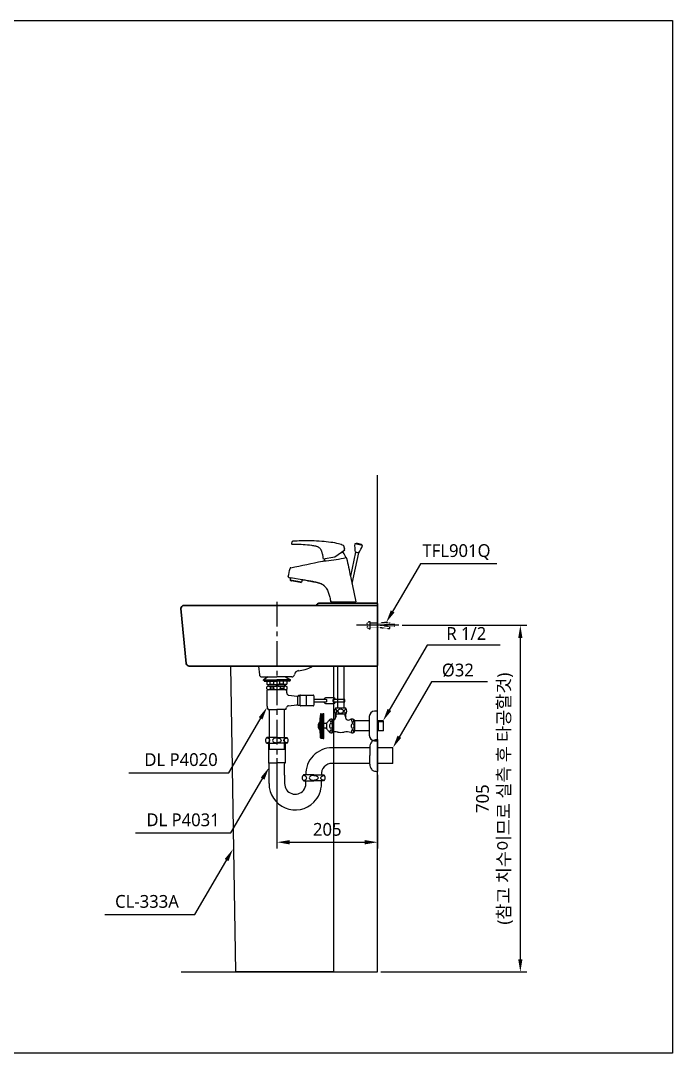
# Model space of a CAD drawing. Extents: x 7097 to 10197, y -1541 to 559.
# Drawn here: x 8871 to 10197, y -1541 to 559 of the extents above; entities that cross this region are included whole.
import ezdxf

# ---------------------------------------------------------------- set-up
doc = ezdxf.new("R2010")
doc.units = 0
doc.header["$LTSCALE"] = 20
doc.header["$MEASUREMENT"] = 0
for name, pattern in [('CENTER', [2, 1.25, -0.25, 0.25, -0.25]), ('CENTER2', [1.125, 0.75, -0.125, 0.125, -0.125]), ('HIDDEN2', [0.1875, 0.125, -0.0625])]:
    doc.linetypes.add(name, pattern=pattern)
doc.layers.get('0').update_dxf_attribs({"linetype": 'CONTINUOUS'})
doc.layers.get('DEFPOINTS').update_dxf_attribs({"linetype": 'CONTINUOUS'})
for name, color, linetype in [('1', 1, 'CONTINUOUS'), ('3', 3, 'CONTINUOUS'), ('4', 4, 'CONTINUOUS'), ('5', 5, 'CONTINUOUS'), ('6', 6, 'CONTINUOUS'), ('7', 7, 'CONTINUOUS'), ('CENTER', 2, 'CENTER')]:
    doc.layers.add(name, color=color, linetype=linetype)
doc.layers.add('c', color=4, linetype='CONTINUOUS', lineweight=30)
doc.layers.add('외형선', color=4, linetype='CONTINUOUS', lineweight=30)
doc.styles.get("Standard").update_dxf_attribs({"font": 'NanumGothic.ttf'})
doc.dimstyles.get("Standard").update_dxf_attribs({"dimtxt": 2.5, "dimasz": 2, "dimexe": 2, "dimexo": 1, "dimgap": 1.5, "dimtad": 1, "dimdec": 0, "dimlfac": 10, "dimrnd": 0.5, "dimzin": 0, "dimdsep": 46, "dimtxsty": 'Standard', "dimcen": 0, "dimclrt": 2, "dimadec": 0, "dimazin": 0, "dimtfac": 1, "dimtdec": 0, "dimtmove": 0, "dimatfit": 3, "dimfxl": 1, "dimtolj": 1, "dimtzin": 0, "dimarcsym": 0})

# ---------------------------------------------------------------- blocks, each defined once
blk = doc.blocks.new('A$C60C84702')
at = {"layer": '4'}
for p, q in [((6.7, 147.4), (2.4, 147.4)), ((6.7, 147.4), (2.4, 147.4)), ((22.9, 147.4), (6.7, 147.4)), ((22.9, 147.4), (6.7, 147.4)), ((22.9, 147.4), (39.2, 147.4)), ((22.9, 147.4), (39.2, 147.4)), ((39.2, 147.4), (43.5, 147.4)), ((39.2, 147.4), (43.5, 147.4)), ((2.8, 135.4), (2.4, 135.4)), ((2.8, 135.4), (22.9, 135.4)), ((6.1, 135.4), (6.1, 95.6)), ((43.1, 135.4), (22.9, 135.4)), ((39.7, 135.4), (39.7, 95.6)), ((43.1, 135.4), (43.5, 135.4)), ((6.1, 95.6), (22.9, 95.6)), ((7.1, 53.4), (7.1, 93.9)), ((39.7, 95.6), (22.9, 95.6)), ((38.8, 70.8), (38.8, 93.9)), ((38.8, 70.8), (38.8, 53.4)), ((81.6, 71.1), (77.3, 71.1)), ((97.9, 71.1), (81.6, 71.1)), ((97.9, 71.1), (97.9, 71.1)), ((98, 71.1), (97.9, 71.1)), ((98, 71.1), (114.3, 71.1)), ((114.3, 71.1), (118.6, 71.1)), ((77.7, 59.1), (97.9, 59.1)), ((81.1, 59.1), (81.1, 58.4)), ((82.1, 53.4), (82.1, 56.8)), ((118.2, 59.1), (98, 59.1)), ((113.8, 53.4), (113.8, 59.1))]:
    blk.add_line(p, q, dxfattribs=at)
for points in [[(8.7, 141.4, 0.155217), (8.1, 143.2, 0.106747), (6.1, 145.1, 0.073043), (3.3, 146.2, 0.028511), (1.6, 146.6, 0.059523)], [(1.6, 136.2, 0.028511), (3.3, 136.5, 0.073043), (6.1, 137.6, 0.106747), (8.1, 139.5, 0.155217), (8.7, 141.4, 0.155217)], [(14.7, 143.1, 0.32729), (14.7, 139.6, 0.106373), (16.7, 137.8, 0.071219), (19.4, 136.8, 0.057537), (22.9, 136.4, 0.057537)], [(22.9, 146.4, 0.057537), (19.4, 146, 0.071219), (16.7, 144.9, 0.106373), (14.7, 143.1, 0.159483)], [(22.9, 146.4, 0.057537), (19.4, 146, 0.071219), (16.7, 144.9, 0.106373), (14.7, 143.1, 0.159483)], [(22.9, 146.4, -0.057537), (26.5, 146, -0.071219), (29.2, 144.9, -0.106373), (31.2, 143.1, -0.159483)], [(22.9, 146.4, -0.057537), (26.5, 146, -0.071219), (29.2, 144.9, -0.106373), (31.2, 143.1, -0.159483)], [(31.2, 143.1, -0.32729), (31.2, 139.6, -0.106373), (29.2, 137.8, -0.071219), (26.5, 136.8, -0.057537), (22.9, 136.4, -0.057537)], [(37.1, 141.4, -0.155217), (37.7, 143.2, -0.106747), (39.8, 145.1, -0.073043), (42.5, 146.2, -0.028511), (44.3, 146.6, -0.059523)], [(44.3, 136.2, -0.028511), (42.5, 136.5, -0.073043), (39.8, 137.6, -0.106747), (37.7, 139.5, -0.155217), (37.1, 141.4, -0.155217)], [(83.7, 65.1, 0.155217), (83.1, 66.9, 0.106747), (81, 68.8, 0.073043), (78.2, 69.9, 0.028511), (76.5, 70.3, 0.059523)], [(76.5, 59.9, 0.028511), (78.2, 60.2, 0.073043), (81, 61.3, 0.106747), (83.1, 63.2, 0.155217), (83.7, 65.1, 0.155217)], [(89.6, 66.8, 0.32729), (89.6, 63.3, 0.106373), (91.6, 61.5, 0.071219), (94.3, 60.5, 0.057537), (97.9, 60.1, 0.057537)], [(97.9, 70.1, 0.05879), (94.3, 69.7, 0.071219), (91.6, 68.6, 0.106373), (89.6, 66.8, 0.159483)], [(97.9, 70.1, -0.05879), (101.6, 69.7, -0.071219), (104.3, 68.6, -0.106373), (106.3, 66.8, -0.159483)], [(106.3, 66.8, -0.32729), (106.3, 63.3, -0.106373), (104.3, 61.5, -0.071219), (101.6, 60.5, -0.057537), (98, 60.1, -0.057537)], [(112.2, 65.1, -0.155217), (112.8, 66.9, -0.106747), (114.9, 68.8, -0.073043), (117.6, 69.9, -0.028511), (119.4, 70.3, -0.059523)], [(119.4, 59.9, -0.028511), (117.6, 60.2, -0.073043), (114.9, 61.3, -0.106747), (112.8, 63.2, -0.155217), (112.2, 65.1, -0.155217)]]:
    blk.add_lwpolyline(points, format="xyb", dxfattribs=at)
for centre, radius, start, end in [((7.7, 141.4), 8, 131.4096, 228.5904), ((38.2, 141.4), 8, 311.4096, 48.5904), ((135.2, 72.9), 53.4, 90, 181.9326), ((7.1, 95.6), 1, 180, 238.7026), ((6.1, 93.9), 0.925, 0, 58.7026), ((39.7, 93.9), 0.925, 121.2974, 180), ((38.7, 95.6), 1, 301.2974, 0), ((135.2, 72.9), 21.6, 90, 184.7747), ((82.6, 65.1), 8, 131.4096, 228.5904), ((113.3, 65.1), 8, 311.4096, 48.5904), ((60.4, 53.4), 53.4, 180, 314.9403), ((60.4, 53.4), 21.6, 180, 320.796), ((60.4, 53.4), 21.6, 320.796, 0), ((65.1, 47.8), 19.2, 28.0637, 33.4561), ((60.4, 53.4), 53.4, 314.9403, 0)]:
    blk.add_arc(centre, radius, start, end, dxfattribs=at)
blk = doc.blocks.new('A$C7012546D')
at = {"layer": '4'}
for p, q in [((16, 65), (16, 0)), ((0, 49.9), (0, 32.5)), ((47.1, 48.4), (16, 48.4)), ((47.1, 16.6), (47.1, 48.4)), ((0, 15.1), (0, 32.5)), ((47.1, 16.6), (16, 16.6))]:
    blk.add_line(p, q, dxfattribs=at)
for centre, radius, start, end in [((11.3, 54.1), 10, 111.1927, 142.8035), ((17.5, 35), 30, 92.866, 109.0071), ((20, 49), 20, 146.2077, 177.4359), ((20, 16), 20, 182.5641, 213.7923), ((11.3, 10.9), 10, 217.1965, 248.8073), ((17.5, 30), 30, 250.9929, 267.134)]:
    blk.add_arc(centre, radius, start, end, dxfattribs=at)
blk = doc.blocks.new('A$C510B3A89')
at = {"layer": '1', "color": 7}
blk.add_line((87.4, 0), (136.2, 0), dxfattribs=at)
at = {"layer": '7'}
for p, q in [((114.8, 107.8), (94.8, 93.8)), ((114, 113), (114.3, 111)), ((138.2, 121.6), (135.2, 120.7)), ((151.3, 117.3), (135.2, 120.7)), ((138.2, 121.6), (138.2, 121.6)), ((148.9, 119.3), (149, 119.3)), ((149, 119.3), (151.3, 117.3)), ((94.8, 93.8), (71.3, 89.6)), ((112.1, 102.8), (106.2, 101.8)), ((112.4, 91.7), (117.7, 92.7)), ((136.9, 103.5), (126.6, 54.8)), ((142.8, 102.2), (129.6, 40.1)), ((143.4, 102.4), (136.3, 103.9)), ((136.7, 103.5), (137.9, 103.3)), ((141.8, 102.4), (137.9, 103.3)), ((141.8, 102.4), (142.9, 102.2)), ((4.4, 51.6), (3.5, 46.7)), ((4.4, 45.9), (3.5, 46.7)), ((27.1, 42.5), (3.5, 46.7)), ((28, 47.4), (4.4, 51.6)), ((4.4, 45.9), (6.1, 45.6)), ((24.3, 42.4), (6.1, 45.6)), ((23.9, 42.3), (6.5, 45.4)), ((24.3, 42.4), (26.1, 42.1)), ((26.1, 42.1), (27.1, 42.5)), ((28, 47.4), (27.1, 42.5)), ((28.5, 47.3), (28, 47.4)), ((126.6, 54.8), (137.2, 3)), ((86.4, 3), (86.3, 3.5)), ((87.4, 3), (87.4, 0)), ((136.2, 3), (136.2, 0))]:
    blk.add_line(p, q, dxfattribs=at)
at = {"layer": '7', "color": 7}
for p, q in [((86.4, 3), (115.5, 3)), ((115.5, 3), (137.2, 3))]:
    blk.add_line(p, q, dxfattribs=at)
at = {"layer": '7'}
for centre, radius, start, end in [((7.8, 121.4), 1.5, 154.2972, 270.8052), ((9.3, 124.4), 1.5, 93.6966, 151.3141), ((111.8, 115.8), 1.5, 12.9441, 66.1922), ((205.1, 117.1), 70, 177.0153, 190.8327), ((133.2, 71.8), 50, 71.7204, 84.2796), ((86, 142.4), 70, 325.1673, 338.9847), ((108.9, 87.5), 35, 175.6305, 182.5585), ((112.2, 102.3), 0.5, 34.0977, 100), ((83.6, 83), 35, 15.8809, 34.0977), ((116.7, 91), 2, 12.5419, 57.7542), ((136.8, 104), 0.5, 190.8327, 258), ((143, 102.7), 0.5, 258, 325.1673), ((5.5, 70.1), 2, 103.7822, 164.229), ((2, 54), 2, 167.6446, 258.9831), ((6.6, 45.9), 0.5, 206.8699, 260), ((24, 42.8), 0.5, 260, 313.1301)]:
    blk.add_arc(centre, radius, start, end, dxfattribs=at)
for points in [[(112.4, 117.2), (102.3, 120.6), (86.8, 123.7), (68, 125.7), (47.4, 126.7), (26.8, 126.7), (9.2, 125.9)], [(8, 125.2), (6.4, 122.1)], [(7.8, 119.9), (12.9, 120), (30.3, 119.5), (47.5, 117.8), (55.5, 116.4)], [(55.5, 116.4), (57.6, 115.9), (59.6, 115), (61.5, 113.9), (63.2, 112.5), (64.7, 110.9), (66, 109.2), (67, 107.2), (67.8, 105.2)], [(67.8, 105.2), (68.6, 102.3), (70, 96.1), (71.2, 89.8), (71.3, 89.6)], [(114, 113), (113.6, 114.6), (113.3, 116.2)], [(114.8, 108.1), (114.6, 108.8), (114.5, 109.6), (114.4, 110.2), (114.4, 110.6), (114.3, 110.9), (114.3, 111)], [(5, 72.1), (69.9, 85.6)], [(69.9, 85.6), (70.2, 85.6), (70.9, 85.7), (72.3, 85.8), (112.4, 91.7)], [(3.9, 51.6), (4.1, 51.6), (4.4, 51.6)], [(38.9, 45.7), (30.1, 47.1), (28.5, 47.3)], [(56, 42.6), (52.3, 43.4), (48.2, 44.2), (43.7, 44.9), (38.9, 45.7)], [(38.9, 45.7), (45, 44.7), (51, 43.6), (56, 42.6)], [(72.5, 36), (71, 37.1), (68.6, 38.5), (66.1, 39.6), (63.5, 40.5), (61, 41.3), (58.5, 42), (56, 42.6)], [(56, 42.6), (61.1, 41.3), (65.9, 39.7), (70, 37.7), (72.5, 36)], [(73.1, 35.4), (72.5, 36)], [(72.5, 36), (73.1, 35.4)], [(73.1, 35.4), (76.1, 32.2), (78.5, 28.4), (80.4, 24.4), (81.9, 20.3), (83.2, 16.1), (84.4, 11.9), (85.4, 7.7), (86.3, 3.5)]]:
    blk.add_spline(points, degree=3, dxfattribs=at)
for points in [[(114.8, 107.8), (114.8, 107.9), (114.8, 108), (114.8, 108.1)], [(118.6, 91.4), (121.3, 79.2), (123.9, 67), (126.6, 54.8)], [(0, 54.5), (1.2, 59.9), (2.4, 65.3), (3.6, 70.7)]]:
    blk.add_open_spline(points, degree=3, dxfattribs=at)
blk.add_open_spline([(1.6, 52.1), (1.9, 52), (2.7, 51.8), (3.5, 51.7), (3.9, 51.6)], degree=3, knots=[0.173317, 0.173317, 0.173317, 0.173317, 1.25795, 2.514058, 2.514058, 2.514058, 2.514058], dxfattribs=at)
blk = doc.blocks.new('*D57')
at = {"layer": '1', "color": 3, "lineweight": -2, "transparency": 16777216}
for p, q in [((9392.4, -940.2), (9392.4, -1124.4)), ((9597.4, -974.3), (9597.4, -1124.4)), ((9418.4, -1111.4), (9571.4, -1111.4))]:
    blk.add_line(p, q, dxfattribs=at)
at = {"layer": '1', "color": 3, "transparency": 16777216}
for points in [[(9418.4, -1107.1), (9418.4, -1115.8), (9392.4, -1111.4)], [(9571.4, -1107.1), (9571.4, -1115.8), (9597.4, -1111.4)]]:
    blk.add_solid(points, dxfattribs=at)
at = {"layer": 'DEFPOINTS', "color": 0, "transparency": 16777216}
for p in [(9392.4, -933.7, 9.3), (9597.4, -967.8), (9597.4, -1111.4)]:
    blk.add_point(p, dxfattribs=at)
at = {"layer": '1', "color": 2, "transparency": 16777216, "insert": (9494.9, -1085.4), "char_height": 26, "attachment_point": 5}
blk.add_mtext('\\A1;205', dxfattribs=at)
blk = doc.blocks.new('*D58')
at = {"layer": '1', "color": 3, "lineweight": -2, "transparency": 16777216}
for p, q in [((9647.2, -670.3), (9900.9, -670.3)), ((9887.9, -696.3), (9887.9, -1349.3)), ((9603.9, -1375.3), (9900.9, -1375.3))]:
    blk.add_line(p, q, dxfattribs=at)
at = {"layer": '1', "color": 3, "transparency": 16777216}
for points in [[(9883.6, -696.3), (9892.3, -696.3), (9887.9, -670.3)], [(9883.6, -1349.3), (9892.3, -1349.3), (9887.9, -1375.3)]]:
    blk.add_solid(points, dxfattribs=at)
at = {"layer": 'DEFPOINTS', "color": 0, "transparency": 16777216}
for p in [(9640.7, -670.3), (9597.4, -1375.3), (9887.9, -1375.3)]:
    blk.add_point(p, dxfattribs=at)
at = {"layer": '1', "color": 2, "transparency": 16777216, "insert": (9835.3, -1022.8), "char_height": 26, "attachment_point": 5, "rotation": 90}
blk.add_mtext('\\A1;705\\P(참고 치수이므로 실측 후 타공할것)', dxfattribs=at)

msp = doc.modelspace()

# ---------------------------------------------------------------- linework, layer by layer
at = {"color": 7, "linetype": 'CENTER2', "ltscale": 0.05}
msp.add_line((9640.7, -670.3), (9554.1, -670.3), dxfattribs=at)
at = {"color": 3}
for p, q in [((9698.6, -710.6), (9618.5, -847.5)), ((9846.6, -710.6), (9698.6, -710.6)), ((9706.8, -785.6), (9638.6, -902.2)), ((9820.8, -785.6), (9706.8, -785.6))]:
    msp.add_line(p, q, dxfattribs=at)
at = {"color": 7}
msp.add_line((9423, -775.3), (9392.4, -775.3), dxfattribs=at)
at = {"color": 7, "linetype": 'HIDDEN2', "ltscale": 0.05}
msp.add_lwpolyline([(9582, -677.4), (9582, -663.2, 0.316317), (9575.3, -667.9), (9577.1, -667.9), (9577.1, -672.7), (9575.3, -672.7, 0.316317)], format="xyb", close=True, dxfattribs=at)
for points in [[(9582, -674.8), (9597.8, -674.8), (9602.9, -674.8), (9622.5, -677), (9622.1, -673.4), (9602.9, -670.3), (9622.1, -666.9), (9622.8, -663.8), (9602.9, -665.8), (9597.8, -665.8), (9582, -665.8)], [(9613.9, -672.1), (9632.5, -672.1), (9632.4, -668.5), (9613.1, -668.5)]]:
    msp.add_lwpolyline(points, dxfattribs=at)
at = {"color": 7}
msp.add_lwpolyline([(9354.7, -753.1), (9356.8, -770.9, 0.380968), (9361.7, -775.3), (9392.4, -775.3)], format="xyb", dxfattribs=at)
for centre, radius, start, end in [((9442.6, -725.8), 35.1, 282.3932, 308.7802), ((9423, -770.3), 5.01, 270, 353.4209), ((9437.9, -772.4), 10, 98.0642, 168.6153), ((9410.8, -580.9), 183.5, 278.0642, 282.3932)]:
    msp.add_arc(centre, radius, start, end, dxfattribs=at)
at = {"layer": '1'}
for p, q in [((9597.4, -1375.3), (9597.4, -364.7)), ((9197.4, -1375.3), (9597.4, -1375.3))]:
    msp.add_line(p, q, dxfattribs=at)
at = {"layer": '1', "color": 3}
for p, q in [((9684.7, -545.3), (9624.9, -647.3)), ((9840, -545.3), (9684.7, -545.3)), ((9294.4, -970.1, 9.3), (9362.3, -854.3, 9.3)), ((9091.1, -970.1, 9.3), (9294.4, -970.1, 9.3)), ((9298.6, -1092.6), (9366.4, -976.7)), ((9104.7, -1092.6), (9298.6, -1092.6)), ((9225.1, -1258.4), (9293, -1142.6)), ((9042.3, -1258.4), (9225.1, -1258.4))]:
    msp.add_line(p, q, dxfattribs=at)
for points in [[(9631.7, -644.3), (9624.2, -640), (9614.8, -664.6)], [(9355.5, -857.3, 9.3), (9363, -861.7, 9.3), (9372.4, -837, 9.3)], [(9625.2, -844.5), (9617.8, -840.1), (9608.4, -864.7)], [(9645.3, -899.2), (9637.9, -894.8), (9628.5, -919.4)], [(9359.6, -979.7), (9367.1, -984.1), (9376.5, -959.4)], [(9286.2, -1145.6), (9293.7, -1150), (9303.1, -1125.3)]]:
    msp.add_solid(points, dxfattribs=at)
at = {"layer": '3'}
for p, q in [((9374.9, -775.3), (9364.9, -781.3)), ((9374.9, -775.3), (9392.4, -775.3)), ((9409.9, -775.3), (9392.4, -775.3)), ((9409.9, -775.3), (9419.9, -781.3)), ((9364.9, -782.3), (9364.9, -781.3)), ((9364.9, -781.3), (9392.4, -781.3)), ((9374.9, -782.3), (9364.9, -782.3)), ((9366.7, -782.3), (9366.7, -783.6)), ((9367.2, -784.1), (9372.2, -784.1)), ((9371.6, -799.8), (9371.6, -795.7)), ((9372.2, -784.1), (9372.2, -790.2)), ((9372.2, -784.1), (9392.4, -784.1)), ((9373.2, -790.8), (9372.2, -790.2)), ((9373.2, -790.8), (9374.6, -790.8)), ((9374.6, -790.8), (9392.4, -790.8)), ((9409.9, -782.3), (9374.9, -782.3)), ((9374.9, -794.2), (9374.9, -790.8)), ((9375, -794.2), (9392.1, -794.2)), ((9378.4, -795.7), (9378.4, -799.8)), ((9378.4, -795.7), (9385.8, -795.7)), ((9378.9, -790.2), (9378.9, -784.1)), ((9378.9, -790.2), (9386.3, -790.2)), ((9385.8, -795.7), (9385.8, -799.8)), ((9386.3, -790.2), (9386.3, -784.1)), ((9419.9, -781.3), (9392.4, -781.3)), ((9412.6, -784.1), (9392.4, -784.1)), ((9410.2, -790.8), (9392.4, -790.8)), ((9409.7, -794.2), (9392.6, -794.2)), ((9398.4, -790.2), (9398.4, -784.1)), ((9405.8, -790.2), (9398.4, -790.2)), ((9406.3, -795.7), (9398.9, -795.7)), ((9398.9, -795.7), (9398.9, -799.8)), ((9405.8, -790.2), (9405.8, -784.1)), ((9406.3, -795.7), (9406.3, -799.8)), ((9409.9, -782.3), (9419.9, -782.3)), ((9409.9, -794.2), (9409.9, -790.8)), ((9411.6, -790.8), (9410.2, -790.8)), ((9411.6, -790.8), (9412.6, -790.2)), ((9417.6, -784.1), (9412.6, -784.1)), ((9412.6, -784.1), (9412.6, -790.2)), ((9413.1, -799.8), (9413.1, -795.7)), ((9418.1, -782.3), (9418.1, -783.6)), ((9419.9, -782.3), (9419.9, -781.3)), ((9372.4, -834.8), (9372.4, -802.2)), ((9392.4, -801.2), (9373.4, -801.2)), ((9378.4, -799.8), (9385.8, -799.8)), ((9409.7, -801.2), (9392.4, -801.2)), ((9406.3, -799.8), (9398.9, -799.8)), ((9409.2, -801.2), (9409.7, -801.2)), ((9409.7, -801.2), (9410.1, -801.2)), ((9411.4, -801.2), (9409.9, -801.2)), ((9412.4, -807.6), (9412.4, -802.2)), ((9416.8, -812.6), (9432.9, -814.3)), ((9434.9, -814), (9440, -814)), ((9435, -832.5), (9435, -814)), ((9436.4, -813.2), (9436.4, -814)), ((9440, -813.2), (9436.4, -813.2)), ((9440, -814), (9440, -813)), ((9440, -833.4), (9440, -814)), ((9440.8, -812.2), (9466, -812.2)), ((9452.4, -831.8), (9452.4, -814.3)), ((9467.5, -813.7), (9467.5, -819.5)), ((9503.9, -817.8), (9492.9, -817.8)), ((9507.2, -817.8), (9503.9, -817.8)), ((9416.2, -834), (9432.9, -832.2)), ((9435, -832.5), (9440, -832.5)), ((9436.4, -833.2), (9436.4, -832.4)), ((9440, -833.2), (9436.4, -833.2)), ((9466, -834.2), (9440.8, -834.2)), ((9467.5, -819.5), (9467.5, -832.7)), ((9486.9, -821), (9467.5, -821.1)), ((9467.5, -826.1), (9492.9, -826)), ((9492.9, -821), (9486.9, -821)), ((9492.9, -829.3), (9504.2, -829.3)), ((9504.2, -829.3), (9507.2, -829.3)), ((9530.5, -821), (9507.2, -821)), ((9507.2, -826), (9530.5, -826)), ((9531, -821.5), (9530.5, -821)), ((9530.5, -826), (9530.5, -821)), ((9530.5, -826), (9531, -825.5)), ((9531, -825.5), (9531, -821.5)), ((9374.4, -841.2), (9392.4, -841.2)), ((9376.5, -841.2), (9376.5, -922.2)), ((9410.4, -841.2), (9392.4, -841.2)), ((9408.2, -922.2), (9408.2, -841.2)), ((9376.5, -922.2), (9408.2, -922.2))]:
    msp.add_line(p, q, dxfattribs=at)
for points in [[(9491.5, -821, -0.044238), (9491.8, -820.8, -0.189273), (9492.2, -820.6, -0.189273), (9492.6, -820.8, -0.101059), (9493.1, -821.5, -0.059302), (9493.4, -822.4, -0.045722), (9493.5, -823.5, -0.045722)], [(9493.5, -823.5, -0.045722), (9493.4, -824.7, -0.059302), (9493.1, -825.6, -0.101059), (9492.6, -826.3, -0.189273), (9492.2, -826.5, -0.189273), (9491.8, -826.3, -0.044238), (9491.5, -826, -0.059302)], [(9508.5, -821, 0.044238), (9508.3, -820.8, 0.189273), (9507.8, -820.6, 0.189273), (9507.4, -820.8, 0.101059), (9506.9, -821.5, 0.059302), (9506.6, -822.3, 0.045722), (9506.5, -823.5, 0.045722)], [(9506.5, -823.5, 0.045722), (9506.6, -824.7, 0.059302), (9506.9, -825.6, 0.101059), (9507.4, -826.3, 0.189273), (9507.8, -826.5, 0.189273), (9508.3, -826.3, 0.044238), (9508.5, -826, 0.059302)]]:
    msp.add_lwpolyline(points, format="xyb", dxfattribs=at)
for centre, radius, start, end in [((9367.2, -783.6), 0.5, 180, 270), ((9375, -798.9), 4.7, 43.9409, 136.0591), ((9375.6, -780.6), 10.2, 250.5679, 289.4321), ((9391.9, -807.8), 13.6, 89.0643, 116.6472), ((9392.2, -761.4), 29.5, 258.5956, 270.3737), ((9392.6, -761.4), 29.5, 269.6263, 281.4044), ((9392.8, -807.8), 13.6, 63.3528, 90.9357), ((9409.2, -780.6), 10.2, 250.5679, 289.4321), ((9409.7, -798.9), 4.7, 43.9409, 136.0591), ((9417.6, -783.6), 0.5, 270, 0), ((9375, -796.5), 4.7, 223.9409, 316.0591), ((9373.4, -802.2), 1, 90, 180), ((9391.9, -787.6), 13.6, 243.3528, 270.9357), ((9392.8, -787.6), 13.6, 269.0643, 296.6472), ((9409.7, -796.5), 4.7, 223.9409, 316.0591), ((9411.4, -802.2), 1, 0, 90), ((9417.4, -807.6), 5, 180, 263.8845), ((9433.3, -809.3), 5, 265.3322, 308.1927), ((9440.8, -813), 0.8, 90, 180), ((9466, -813.7), 1.5, 0, 90), ((9492.9, -822.8), 5, 90.0092, 159.5218), ((9507.2, -822.8), 5, 20.4965, 90.0092), ((9385.4, -834.3), 13, 182.42, 212.3), ((9399.4, -834.3), 13, 327.7, 345.0405), ((9416.8, -838.9), 5, 96.1155, 165.0405), ((9433.3, -837.2), 5, 51.8073, 94.6678), ((9440.8, -833.4), 0.8, 180, 270), ((9466, -832.7), 1.5, 270, 0), ((9492.9, -824.3), 5, 200.4965, 270.0092), ((9507.2, -824.3), 5, 270.0092, 339.5218)]:
    msp.add_arc(centre, radius, start, end, dxfattribs=at)
at = {"layer": '4'}
for p, q in [((9581.4, -919.4), (9504.6, -919.4)), ((9581.4, -951.2), (9504.6, -951.2))]:
    msp.add_line(p, q, dxfattribs=at)
at = {"layer": '5'}
msp.add_lwpolyline([(7097.4, 559.3), (10197.4, 559.3), (10197.4, -1540.7), (7097.4, -1540.7)], close=True, dxfattribs=at)
at = {"layer": '6'}
for p, q in [((9515.9, -753.1), (9515.9, -839)), ((9528.6, -753.1), (9528.6, -839)), ((9528.6, -839), (9511.7, -839)), ((9532.7, -839), (9528.6, -839)), ((9481.3, -851), (9481.3, -875)), ((9481.9, -850.5), (9482.7, -850.5)), ((9482.7, -850.5), (9483.2, -850)), ((9482.7, -850.5), (9482.7, -875)), ((9483.2, -850), (9483.2, -875)), ((9483.2, -850), (9486.4, -850)), ((9483.2, -850.4), (9486.7, -850.4)), ((9483.2, -851.4), (9486.7, -851.4)), ((9483.2, -852.4), (9486.7, -852.4)), ((9483.2, -853.4), (9486.7, -853.4)), ((9483.2, -854.4), (9486.7, -854.4)), ((9483.2, -855.4), (9486.7, -855.4)), ((9483.2, -856.4), (9486.7, -856.4)), ((9483.2, -857.4), (9486.7, -857.4)), ((9483.2, -858.4), (9486.7, -858.4)), ((9483.2, -859.4), (9486.7, -859.4)), ((9483.2, -860.4), (9486.7, -860.4)), ((9486.7, -849.7), (9486.7, -849.5)), ((9486.7, -849.5), (9488.2, -849.5)), ((9486.7, -849.7), (9486.7, -875)), ((9488.2, -850.5), (9488.2, -849.5)), ((9488.2, -875), (9488.2, -850.5)), ((9532.7, -851), (9511.7, -851)), ((9511.7, -858.5), (9511.7, -851)), ((9513, -855), (9511.7, -857.2)), ((9513, -855), (9511.7, -855)), ((9513, -855), (9513, -851)), ((9531.5, -855), (9531.5, -851)), ((9531.5, -855), (9532.7, -857.2)), ((9532.7, -855), (9531.5, -855)), ((9532.7, -858.9), (9532.7, -851)), ((9580.4, -856), (9580.4, -894)), ((9597.4, -845), (9591.4, -845)), ((9597.4, -905), (9597.4, -845)), ((9481.3, -899), (9481.3, -875)), ((9482.7, -899.5), (9482.7, -875)), ((9483.2, -861.4), (9486.7, -861.4)), ((9483.2, -862.4), (9486.7, -862.4)), ((9483.2, -863.4), (9486.7, -863.4)), ((9483.2, -864.4), (9486.7, -864.4)), ((9483.2, -865.4), (9486.7, -865.4)), ((9483.2, -866.4), (9486.7, -866.4)), ((9483.2, -867.4), (9486.7, -867.4)), ((9483.2, -868.4), (9486.7, -868.4)), ((9483.2, -869.4), (9486.7, -869.4)), ((9483.2, -870.4), (9486.7, -870.4)), ((9483.2, -871.4), (9486.7, -871.4)), ((9483.2, -872.4), (9486.7, -872.4)), ((9483.2, -873.4), (9486.7, -873.4)), ((9483.2, -874.4), (9486.7, -874.4)), ((9483.2, -900), (9483.2, -875)), ((9483.2, -875.6), (9486.7, -875.6)), ((9483.2, -876.6), (9486.7, -876.6)), ((9483.2, -877.6), (9486.7, -877.6)), ((9483.2, -878.6), (9486.7, -878.6)), ((9483.2, -879.6), (9486.7, -879.6)), ((9483.2, -880.6), (9486.7, -880.6)), ((9483.2, -881.6), (9486.7, -881.6)), ((9486.7, -900.3), (9486.7, -875)), ((9493.3, -870.2), (9488.2, -870.2)), ((9488.2, -900.5), (9488.2, -875)), ((9493.3, -879.7), (9488.2, -879.7)), ((9493.3, -869.3), (9493.3, -870.2)), ((9493.3, -870.2), (9493.3, -879.7)), ((9493.3, -880.7), (9493.3, -879.7)), ((9498.2, -863.7), (9497.7, -864.6)), ((9506.3, -863), (9506.3, -862.3)), ((9506.3, -887), (9506.3, -863)), ((9507.2, -863), (9506.3, -863)), ((9507.2, -863.7), (9506.3, -863.7)), ((9507.2, -863.7), (9508.5, -862.8)), ((9507.2, -863.7), (9507.2, -863)), ((9550.2, -865.7), (9550.2, -863)), ((9580.4, -864.7), (9550.2, -864.7)), ((9550.2, -865.7), (9550.2, -884.2)), ((9608.4, -864.7), (9597.4, -864.7)), ((9597.4, -865.4), (9597.4, -884.6)), ((9598.9, -865.7), (9597.9, -864.7)), ((9598.9, -885.2), (9598.9, -864.7)), ((9598.9, -865.7), (9609.4, -865.7)), ((9609.4, -865.7), (9608.4, -864.7)), ((9609.2, -884.2), (9609.2, -865.7)), ((9481.9, -899.5), (9482.7, -899.5)), ((9482.7, -899.5), (9483.2, -900)), ((9483.2, -882.6), (9486.7, -882.6)), ((9483.2, -883.6), (9486.7, -883.6)), ((9483.2, -884.6), (9486.7, -884.6)), ((9483.2, -885.6), (9486.7, -885.6)), ((9483.2, -886.6), (9486.7, -886.6)), ((9483.2, -887.6), (9486.7, -887.6)), ((9483.2, -888.6), (9486.7, -888.6)), ((9483.2, -889.6), (9486.7, -889.6)), ((9483.2, -890.6), (9486.7, -890.6)), ((9483.2, -891.6), (9486.7, -891.6)), ((9483.2, -892.6), (9486.7, -892.6)), ((9483.2, -893.6), (9486.7, -893.6)), ((9483.2, -894.6), (9486.7, -894.6)), ((9483.2, -895.6), (9486.7, -895.6)), ((9483.2, -896.6), (9486.7, -896.6)), ((9483.2, -897.6), (9486.7, -897.6)), ((9483.2, -898.6), (9486.7, -898.6)), ((9483.2, -899.6), (9486.7, -899.6)), ((9483.2, -900), (9486.4, -900)), ((9486.7, -900.5), (9486.7, -900.3)), ((9486.7, -900.5), (9488.2, -900.5)), ((9498.2, -886.3), (9497.7, -885.4)), ((9507.2, -886.2), (9506.3, -886.2)), ((9510, -887), (9506.3, -887)), ((9506.3, -887.7), (9506.3, -887)), ((9507.2, -886.2), (9508.5, -887)), ((9507.2, -887), (9507.2, -886.2)), ((9550.2, -887), (9550.2, -884.2)), ((9580.4, -885.2), (9550.2, -885.2)), ((9550.2, -885.2), (9550.2, -885.4)), ((9550.2, -887), (9550.2, -885.4)), ((9608.4, -885.2), (9597.4, -885.2)), ((9597.9, -885.2), (9598.9, -884.2)), ((9598.9, -884.2), (9609.4, -884.2)), ((9608.4, -885.2), (9609.4, -884.2)), ((9591.4, -905), (9597.4, -905))]:
    msp.add_line(p, q, dxfattribs=at)
for centre, radius, start, end in [((9519.7, -845), 10, 143.1301, 216.8699), ((9524.7, -845), 10, 323.1301, 36.8699), ((9624.2, -875), 145, 170.5066, 178.0569), ((9481.9, -851.2), 0.7, 90, 170.5066), ((9486.4, -849.7), 0.3, 270, 0), ((9502.9, -866.4), 5.36, 49.5694, 150), ((9507.2, -858.5), 4.5, 270, 0), ((9536.7, -858.9), 4, 180, 277.7117), ((9545.3, -868), 7, 45.4871, 110.9661), ((9591.4, -856), 11, 90, 180), ((9490.5, -875), 14, 141.7859, 179.7527), ((9490.5, -874.9), 14, 180.2473, 218.2141), ((9624.2, -875), 145, 178.0569, 189.4934), ((9485.5, -857.6), 14, 303.8098, 330), ((9485.5, -892.4), 14, 30, 56.1902), ((9533.9, -838.3), 24.8, 277.7117, 290.9661), ((9481.9, -898.8), 0.7, 189.4934, 270), ((9486.4, -900.3), 0.3, 0, 90), ((9502.9, -883.6), 5.36, 210, 310.4306), ((9510, -925), 38, 80.6952, 90), ((9522.2, -850), 38, 260.6952, 280.7373), ((9533.9, -911.7), 24.8, 69.0339, 100.7373), ((9545.3, -882), 7, 249.0339, 314.5), ((9591.4, -894), 11, 180, 270)]:
    msp.add_arc(centre, radius, start, end, dxfattribs=at)
for centre, major_axis, ratio, start_param, end_param in [((9509.5, -844.8), (-5.23, 0), 0.866391, 1.800504, 4.443058), ((9534.9, -844.8), (-5.23, 0), 0.866391, -1.317473, 1.357378), ((9502.6, -861.4), (0, 5.4), 0.478204, 1.649187, 4.692658), ((9546.7, -862.5), (0, 5.22), 0.46009, 1.292018, 4.793095), ((9546.7, -887.4), (0, 5.22), 0.46009, 4.613779, 8.15122), ((9502.6, -888.3), (0, 5.4), 0.478204, 4.6817, 7.825213)]:
    msp.add_ellipse(centre, major_axis=major_axis, ratio=ratio, start_param=start_param, end_param=end_param, dxfattribs=at)
for centre, major_axis, ratio in [((9522.2, -844.8), (5.23, 0), 0.866391), ((9502.6, -875), (0, -5.4), 0.478204), ((9546.7, -875), (0, -5.22), 0.46009)]:
    msp.add_ellipse(centre, major_axis=major_axis, ratio=ratio, dxfattribs=at)
at = {"layer": '7'}
for p, q in [((9298, -753.1), (9307.9, -1375.3)), ((9507.9, -753.1), (9507.9, -1375.3)), ((9307.9, -1375.3), (9507.9, -1375.3))]:
    msp.add_line(p, q, dxfattribs=at)
at = {"layer": 'c', "color": 7}
msp.add_arc((9595.7, -627), 1.67, 0, 90, dxfattribs=at)
at = {"layer": 'CENTER', "color": 1, "linetype": 'CENTER', "ltscale": 2}
msp.add_line((9392.4, -622.7, 9.6), (9392.4, -955.3, 8.9), dxfattribs=at)
at = {"layer": '외형선', "color": 7}
for p, q in [((9231.2, -629.8), (9203.7, -629.8)), ((9231.2, -629.8), (9597.4, -629.8)), ((9595.7, -625.3), (9478.1, -625.3)), ((9597.4, -627), (9597.4, -751.1)), ((9197.1, -636.4), (9207.7, -747.7)), ((9586.7, -753.1), (9213.7, -753.1)), ((9595.4, -753.1), (9586.7, -753.1)), ((9507.9, -1375.3), (9307.9, -1375.3))]:
    msp.add_line(p, q, dxfattribs=at)
for centre, radius, start, end in [((9203.7, -636.4), 6.55, 90, 180), ((9478.1, -630.2), 4.91, 90, 176.2172), ((9213.7, -747.1), 6, 185.4291, 270), ((9595.4, -751.1), 2, 270, 0)]:
    msp.add_arc(centre, radius, start, end, dxfattribs=at)

# ---------------------------------------------------------------- block references
at = {"layer": '1'}
for name, p in [('A$C510B3A89', (9415.6, -625.3)), ('A$C60C84702', (9369.4, -1045.7)), ('A$C7012546D', (9581.4, -967.8))]:
    msp.add_blockref(name, p, dxfattribs=at)

# ---------------------------------------------------------------- texts
at = {"layer": '1', "color": 2, "char_height": 26, "attachment_point": 5}
for s, insert in [('TFL901Q', (9757.9, -521.5)), ('R 1/2', (9777.9, -686.9)), ('%%C32', (9760.7, -761.8)), ('DL P4020', (9197.3, -943.6, 9.3)), ('DL P4031', (9201.4, -1066)), ('CL-333A', (9128, -1231.9))]:
    msp.add_mtext(s, dxfattribs=dict(at, insert=insert))

# ---------------------------------------------------------------- dimensions: what is measured, and where the dimension line sits
at = {"layer": '1'}
dim = msp.add_linear_dim(base=(9887.9, -1375.3), p1=(9640.7, -670.3), p2=(9597.4, -1375.3), angle=90, text='<>\\P(참고 치수이므로 실측 후 타공할것)', dimstyle='Standard', override={"dimscale": 1.3, "dimtxt": 20, "dimasz": 20, "dimexe": 10, "dimexo": 5, "dimgap": 10, "dimlfac": 1, "dimzin": 8, "dimclrd": 3, "dimclre": 3, "dimfxl": 1.25, "dimarcsym": 1}, dxfattribs=at)
dim.commit()
dim.dimension.update_dxf_attribs({"geometry": '*D58', "text_midpoint": (9835.3, -1022.8)})
dim = msp.add_linear_dim(base=(9597.4, -1111.4), p1=(9392.4, -933.7, 9.3), p2=(9597.4, -967.8), dimstyle='Standard', override={"dimscale": 1.3, "dimtxt": 20, "dimasz": 20, "dimexe": 10, "dimexo": 5, "dimgap": 10, "dimlfac": 1, "dimzin": 8, "dimclrd": 3, "dimclre": 3, "dimfxl": 1.25, "dimarcsym": 1}, dxfattribs=at)
dim.commit()
dim.dimension.update_dxf_attribs({"geometry": '*D57', "text_midpoint": (9494.9, -1111.4), "dimtype": 160})

doc.saveas('drawing.dxf')
